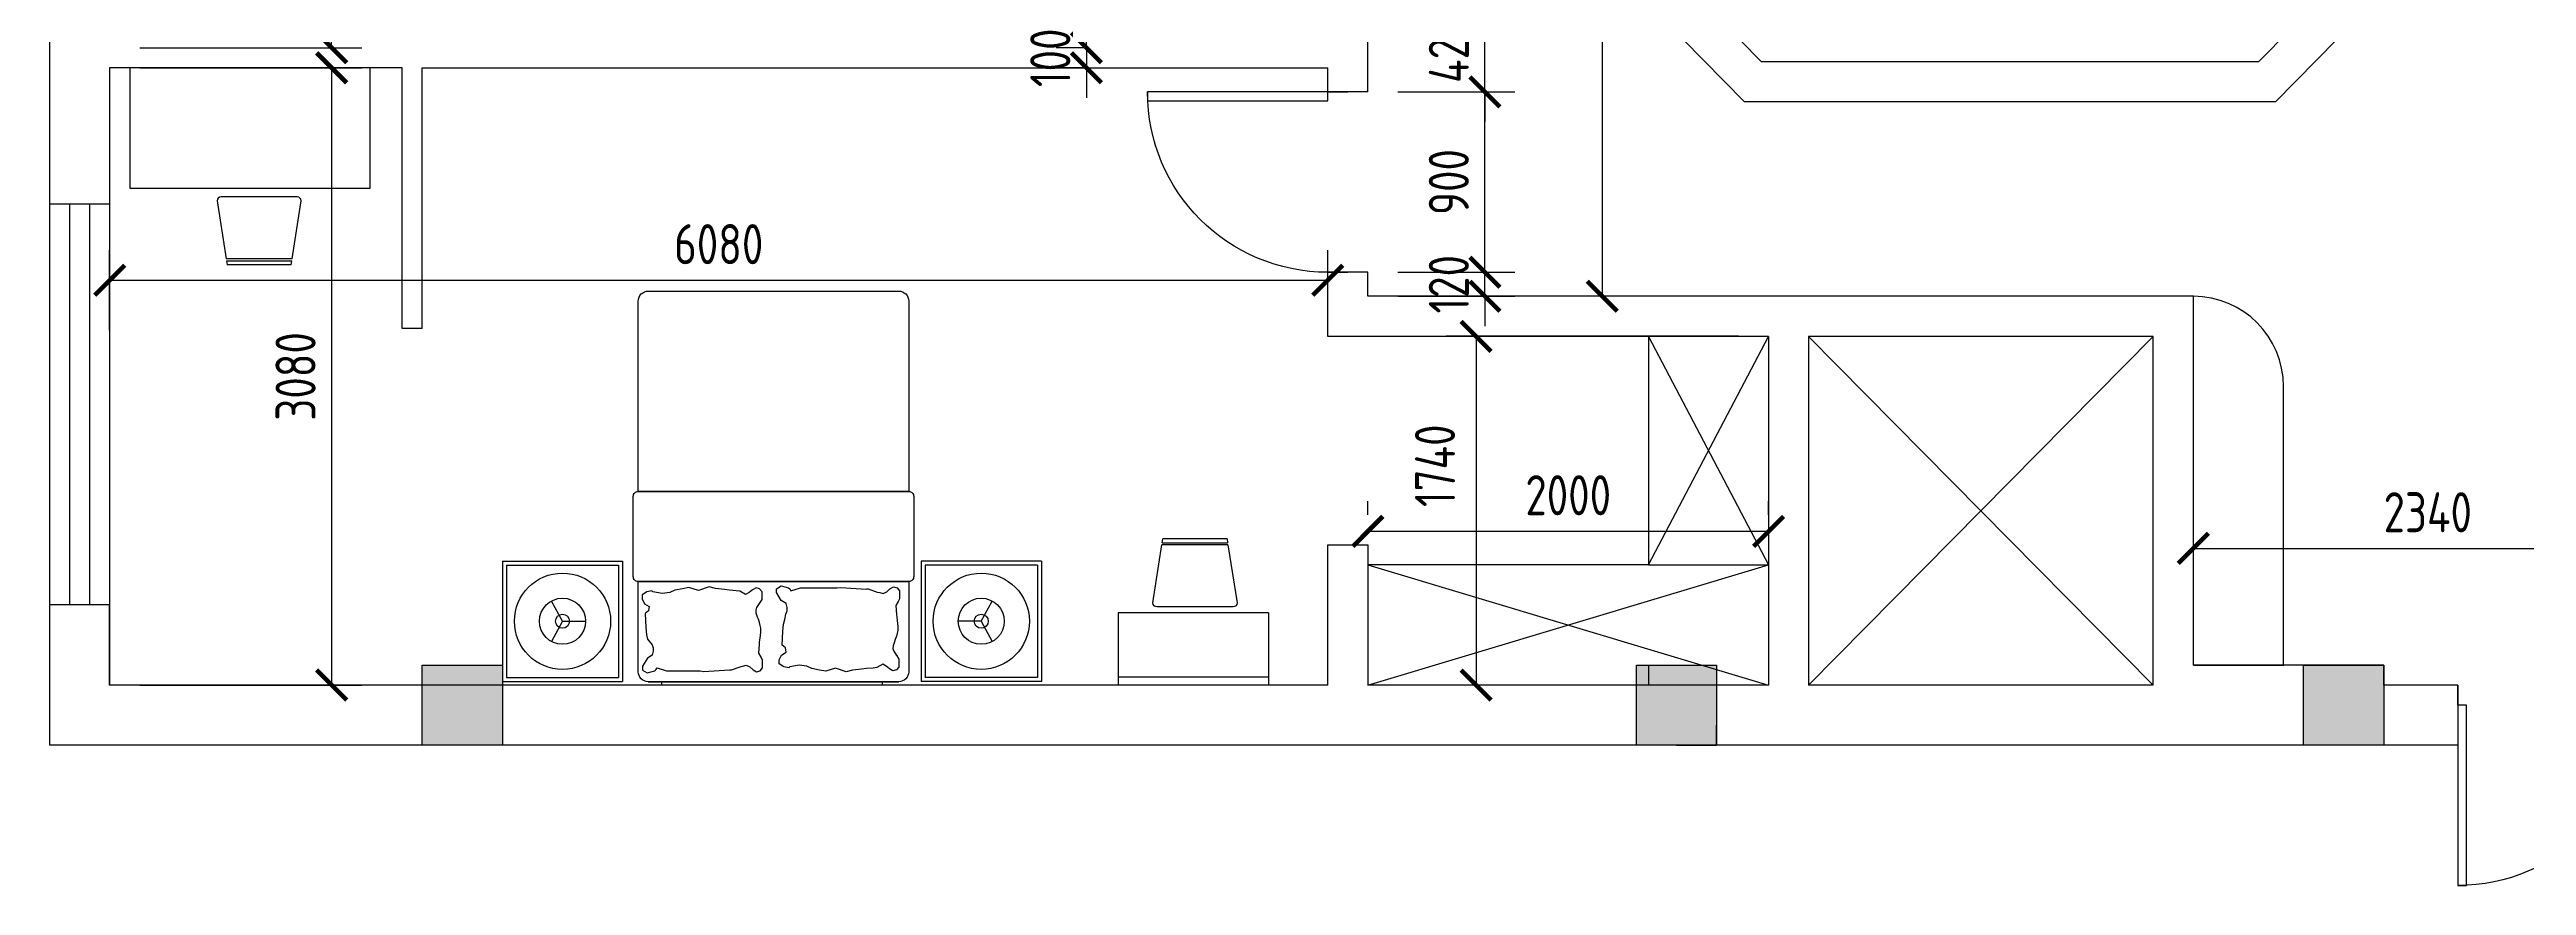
# Model space of a CAD drawing. Header units: millimetres. Extents: x -32476 to 97997, y 23196 to 53777.
# Drawn here: x -10556 to 1807, y 35091 to 39262 of the extents above; entities that cross this region are included whole.
import ezdxf

# ---------------------------------------------------------------- set-up
doc = ezdxf.new("R2010")
doc.units = ezdxf.units.MM
doc.layers.get('Defpoints').update_dxf_attribs({"color": 140})
doc.layers.add('FURNITURE-LAYOUT', color=8, linetype='Continuous')
doc.styles.add('Arch-Dim', font='romans.shx', dxfattribs={"width": 0.75})
doc.dimstyles.new('Annotative-UK', dxfattribs={"dimscale": 0, "dimtxt": 2.5, "dimasz": 1.5, "dimexe": 1.5, "dimexo": 1.5, "dimgap": 0.8, "dimtad": 1, "dimdec": 0, "dimdsep": 46, "dimtxsty": 'Arch-Dim', "dimblk": 'ARCHTICK', "dimcen": 2.5, "dimadec": 1, "dimazin": 2, "dimtfac": 1, "dimtdec": 0, "dimtix": 1, "dimtmove": 2, "dimatfit": 3, "dimfxl": 1, "dimtolj": 1, "dimtzin": 0, "dimarcsym": 0})

# ---------------------------------------------------------------- blocks, each defined once
blk = doc.blocks.new('*U8')
for p, q in [((-900, 0), (-900, 100)), ((0, 0), (0, 100))]:
    blk.add_line(p, q)
blk.add_lwpolyline([(0, 0), (0, -900), (-43.75, -900), (-43.75, 0)], close=True)
blk.add_arc((0, 0), 900, 180, 270)
blk = doc.blocks.new('MAT-P14')
for p, q in [((-1.337, 1.348), (-1.337, 1.948)), ((-1.337, 1.948), (-0.737, 1.948)), ((-1.317, 1.928), (-0.757, 1.928)), ((-1.317, 1.368), (-1.317, 1.928)), ((-0.757, 1.368), (-0.757, 1.928)), ((-0.737, 1.348), (-0.737, 1.948)), ((0.625, 1.95), (-0.625, 1.95)), ((0.753, 1.348), (0.753, 1.948)), ((1.353, 1.948), (0.753, 1.948)), ((1.333, 1.928), (0.773, 1.928)), ((0.773, 1.368), (0.773, 1.928)), ((1.333, 1.368), (1.333, 1.928)), ((1.353, 1.348), (1.353, 1.948)), ((-1.037, 1.648), (-1.091, 1.749)), ((1.053, 1.648), (1.108, 1.749)), ((-1.037, 1.648), (-1.091, 1.547)), ((-1.037, 1.648), (-0.922, 1.648)), ((1.053, 1.648), (0.938, 1.648)), ((1.053, 1.648), (1.108, 1.547)), ((-1.317, 1.368), (-0.757, 1.368)), ((1.333, 1.368), (0.773, 1.368)), ((-1.337, 1.348), (-0.737, 1.348)), ((1.353, 1.348), (0.753, 1.348))]:
    blk.add_line(p, q)
for points in [[(-0.675, 1.45), (-0.675, 1.9, -0.414214), (-0.625, 1.95), (0.625, 1.95, -0.414214), (0.675, 1.9), (0.675, 1.45)], [(-0.675, 1, -0.414214), (-0.7, 1.025), (-0.7, 1.425, -0.414214), (-0.675, 1.45), (0.675, 1.45, -0.414214), (0.7, 1.425), (0.7, 1.025, -0.414214), (0.675, 1)], [(-0.625, 0, -0.414214), (-0.675, 0.05), (-0.675, 1), (0.675, 1), (0.675, 0.05, -0.414214), (0.625, 0)]]:
    blk.add_lwpolyline(points, format="xyb", close=True)
for points in [[(-0.614, 1.818), (-0.626, 1.838), (-0.626, 1.877), (-0.614, 1.891), (-0.596, 1.896), (-0.579, 1.886), (-0.563, 1.872), (-0.545, 1.863), (-0.516, 1.879), (-0.497, 1.882), (-0.465, 1.884), (-0.439, 1.887), (-0.395, 1.892), (-0.363, 1.9), (-0.309, 1.882), (-0.262, 1.897), (-0.23, 1.892), (-0.192, 1.884), (-0.166, 1.873), (-0.128, 1.868), (-0.082, 1.875), (-0.076, 1.88), (-0.052, 1.875), (-0.028, 1.861), (-0.028, 1.841), (-0.04, 1.817), (-0.064, 1.802), (-0.06, 1.781), (-0.043, 1.768), (-0.046, 1.697), (-0.05, 1.662), (-0.056, 1.64), (-0.062, 1.612), (-0.068, 1.596), (-0.068, 1.579), (-0.063, 1.56), (-0.039, 1.545), (-0.015, 1.505), (-0.015, 1.486), (-0.038, 1.471), (-0.075, 1.482), (-0.081, 1.487), (-0.087, 1.497), (-0.134, 1.481), (-0.304, 1.482), (-0.318, 1.482), (-0.335, 1.479), (-0.464, 1.488), (-0.467, 1.486), (-0.473, 1.486), (-0.517, 1.503), (-0.53, 1.505), (-0.548, 1.51), (-0.566, 1.501), (-0.581, 1.487), (-0.599, 1.477), (-0.617, 1.482), (-0.629, 1.497), (-0.629, 1.536), (-0.623, 1.55), (-0.611, 1.57), (-0.614, 1.614), (-0.615, 1.627), (-0.618, 1.644), (-0.619, 1.66), (-0.62, 1.675), (-0.62, 1.695), (-0.618, 1.707), (-0.614, 1.723), (-0.608, 1.739), (-0.604, 1.75), (-0.598, 1.771), (-0.596, 1.785), (-0.6, 1.798), (-0.614, 1.819)], [(0.069, 1.559), (0.057, 1.54), (0.057, 1.501), (0.069, 1.486), (0.087, 1.481), (0.105, 1.491), (0.121, 1.505), (0.139, 1.514), (0.168, 1.498), (0.187, 1.496), (0.219, 1.493), (0.244, 1.49), (0.289, 1.485), (0.321, 1.477), (0.374, 1.495), (0.422, 1.48), (0.454, 1.486), (0.492, 1.493), (0.517, 1.504), (0.555, 1.509), (0.602, 1.502), (0.608, 1.497), (0.632, 1.502), (0.656, 1.517), (0.656, 1.536), (0.644, 1.561), (0.62, 1.575), (0.624, 1.596), (0.641, 1.609), (0.637, 1.68), (0.633, 1.715), (0.628, 1.738), (0.606, 1.765), (0.6, 1.781), (0.6, 1.798), (0.605, 1.817), (0.629, 1.832), (0.654, 1.872), (0.654, 1.892), (0.63, 1.906), (0.593, 1.895), (0.587, 1.891), (0.581, 1.881), (0.534, 1.896), (0.379, 1.896), (0.366, 1.896), (0.348, 1.898), (0.22, 1.89), (0.216, 1.891), (0.21, 1.891), (0.167, 1.875), (0.154, 1.872), (0.136, 1.867), (0.118, 1.876), (0.102, 1.89), (0.085, 1.9), (0.067, 1.895), (0.055, 1.881), (0.055, 1.842), (0.061, 1.827), (0.073, 1.807), (0.07, 1.764), (0.069, 1.75), (0.066, 1.733), (0.065, 1.718), (0.063, 1.703), (0.063, 1.682), (0.066, 1.67), (0.07, 1.655), (0.075, 1.638), (0.079, 1.627), (0.086, 1.607), (0.087, 1.592), (0.083, 1.579), (0.07, 1.559)]]:
    blk.add_lwpolyline(points)
blk.add_lwpolyline([(-0.542, 1.95), (-0.542, 1.967), (0.558, 1.967), (0.558, 1.95)], close=True)
for centre, radius in [((-1.037, 1.648), 0.24), ((1.053, 1.648), 0.24), ((-1.037, 1.648), 0.115), ((1.053, 1.648), 0.115), ((-1.037, 1.648), 0.035), ((1.053, 1.648), 0.035)]:
    blk.add_circle(centre, radius)
blk = doc.blocks.new('D-CH')
at = {"layer": 'FURNITURE-LAYOUT'}
for p, q in [((0, 9.5), (0, -9.5)), ((15.50061, 8.2343), (1, 10.5)), ((15.5, 8.2304), (15.5, -8.2391)), ((16, -8.1584), (16, 8.1534)), ((17, 8), (16.00044, 8.1562)), ((17, 8), (17, -8)), ((1, -10.5), (15.49928, -8.2345)), ((15.99968, -8.1563), (17, -8))]:
    blk.add_line(p, q, dxfattribs=at)
for centre, start, end in [((1, 9.5), 90, 180), ((1, -9.5), 180, 270)]:
    blk.add_arc(centre, 1, start, end, dxfattribs=at)
blk = doc.blocks.new('_ArchTick')
at = {"color": 0, "linetype": 'ByBlock', "const_width": 0.15}
blk.add_lwpolyline([(-0.5, -0.5), (0.5, 0.5)], dxfattribs=at)
blk = doc.blocks.new('*D89')
at = {"color": 0, "lineweight": -2, "transparency": 16777216}
for p, q in [((-3976, 36941), (-3976, 37008)), ((-1976, 36941), (-1976, 37008)), ((-3976, 36858), (-1976, 36858))]:
    blk.add_line(p, q, dxfattribs=at)
at = {"layer": 'Defpoints', "color": 0, "transparency": 16777216}
for p in [(-1976, 36858), (-3976, 36791), (-1976, 36791)]:
    blk.add_point(p, dxfattribs=at)
at = {"color": 0, "lineweight": -2, "transparency": 16777216, "xscale": 150, "yscale": 150, "zscale": 150, "rotation": 180}
blk.add_blockref('_ArchTick', (-3976, 36858), dxfattribs=at)
at = {"color": 0, "lineweight": -2, "transparency": 16777216, "xscale": 150, "yscale": 150, "zscale": 150}
blk.add_blockref('_ArchTick', (-1976, 36858), dxfattribs=at)
at = {"color": 0, "transparency": 16777216, "insert": (-2976, 37038), "char_height": 200, "attachment_point": 5, "style": 'Arch-Dim'}
blk.add_mtext('\\A1;2000', dxfattribs=at)
blk = doc.blocks.new('*D90')
at = {"color": 0, "lineweight": -2, "transparency": 16777216}
for p, q in [((-2126, 37831), (-3586, 37831)), ((-3436, 37831), (-3436, 36091)), ((-2126, 36091), (-3586, 36091))]:
    blk.add_line(p, q, dxfattribs=at)
at = {"layer": 'Defpoints', "color": 0, "transparency": 16777216}
for p in [(-1976, 37831), (-3436, 36091), (-1976, 36091)]:
    blk.add_point(p, dxfattribs=at)
at = {"color": 0, "lineweight": -2, "transparency": 16777216, "xscale": 150, "yscale": 150, "zscale": 150}
for p, rotation in [((-3436, 37831), 90), ((-3436, 36091), 270)]:
    blk.add_blockref('_ArchTick', p, dxfattribs=dict(at, rotation=rotation))
at = {"color": 0, "transparency": 16777216, "insert": (-3641, 37185), "char_height": 200, "attachment_point": 5, "rotation": 90, "style": 'Arch-Dim'}
blk.add_mtext('\\A1;1740', dxfattribs=at)
blk = doc.blocks.new('*D91')
at = {"color": 0, "lineweight": -2, "transparency": 16777216}
for p, q in [((-10256, 37861), (-10256, 38261)), ((-4176, 37981), (-4176, 38261)), ((-10256, 38111), (-4176, 38111))]:
    blk.add_line(p, q, dxfattribs=at)
at = {"layer": 'Defpoints', "color": 0, "transparency": 16777216}
for p in [(-4176, 38111), (-4176, 37831), (-10256, 37711)]:
    blk.add_point(p, dxfattribs=at)
at = {"color": 0, "lineweight": -2, "transparency": 16777216, "xscale": 150, "yscale": 150, "zscale": 150, "rotation": 180}
blk.add_blockref('_ArchTick', (-10256, 38111), dxfattribs=at)
at = {"color": 0, "lineweight": -2, "transparency": 16777216, "xscale": 150, "yscale": 150, "zscale": 150}
blk.add_blockref('_ArchTick', (-4176, 38111), dxfattribs=at)
at = {"color": 0, "transparency": 16777216, "insert": (-7216, 38291), "char_height": 200, "attachment_point": 5, "style": 'Arch-Dim'}
blk.add_mtext('\\A1;6080', dxfattribs=at)
blk = doc.blocks.new('*D92')
at = {"color": 0, "lineweight": -2, "transparency": 16777216}
for p, q in [((-10106, 39171), (-8998, 39171)), ((-9148, 39171), (-9148, 36091)), ((-10106, 36091), (-8998, 36091))]:
    blk.add_line(p, q, dxfattribs=at)
at = {"layer": 'Defpoints', "color": 0, "transparency": 16777216}
for p in [(-10256, 39171), (-10256, 36091), (-9148, 36091)]:
    blk.add_point(p, dxfattribs=at)
at = {"color": 0, "lineweight": -2, "transparency": 16777216, "xscale": 150, "yscale": 150, "zscale": 150}
for p, rotation in [((-9148, 39171), 90), ((-9148, 36091), 270)]:
    blk.add_blockref('_ArchTick', p, dxfattribs=dict(at, rotation=rotation))
at = {"color": 0, "transparency": 16777216, "insert": (-9328, 37631), "char_height": 200, "attachment_point": 5, "rotation": 90, "style": 'Arch-Dim'}
blk.add_mtext('\\A1;3080', dxfattribs=at)
blk = doc.blocks.new('*D93')
at = {"color": 0, "lineweight": -2, "transparency": 16777216}
for p, q in [((-10106, 41971), (-8998, 41971)), ((-9148, 39271), (-9148, 41971)), ((-10106, 39271), (-8998, 39271))]:
    blk.add_line(p, q, dxfattribs=at)
at = {"layer": 'Defpoints', "color": 0, "transparency": 16777216}
for p in [(-10256, 41971), (-9148, 41971), (-10256, 39271)]:
    blk.add_point(p, dxfattribs=at)
at = {"color": 0, "lineweight": -2, "transparency": 16777216, "xscale": 150, "yscale": 150, "zscale": 150}
for p, rotation in [((-9148, 41971), 90), ((-9148, 39271), 270)]:
    blk.add_blockref('_ArchTick', p, dxfattribs=dict(at, rotation=rotation))
at = {"color": 0, "transparency": 16777216, "insert": (-9328, 40621), "char_height": 200, "attachment_point": 5, "rotation": 90, "style": 'Arch-Dim'}
blk.add_mtext('\\A1;2700', dxfattribs=at)
blk = doc.blocks.new('*D104')
at = {"color": 0, "lineweight": -2, "transparency": 16777216}
for p, q in [((144, 36341), (144, 36923)), ((2484, 36241), (2484, 36923)), ((144, 36773), (2484, 36773))]:
    blk.add_line(p, q, dxfattribs=at)
at = {"layer": 'Defpoints', "color": 0, "transparency": 16777216}
for p in [(2484, 36773), (144, 36191), (2484, 36091)]:
    blk.add_point(p, dxfattribs=at)
at = {"color": 0, "lineweight": -2, "transparency": 16777216, "xscale": 150, "yscale": 150, "zscale": 150, "rotation": 180}
blk.add_blockref('_ArchTick', (144, 36773), dxfattribs=at)
at = {"color": 0, "lineweight": -2, "transparency": 16777216, "xscale": 150, "yscale": 150, "zscale": 150}
blk.add_blockref('_ArchTick', (2484, 36773), dxfattribs=at)
at = {"color": 0, "transparency": 16777216, "insert": (1314, 36953), "char_height": 200, "attachment_point": 5, "style": 'Arch-Dim'}
blk.add_mtext('\\A1;2340', dxfattribs=at)
blk = doc.blocks.new('*D105')
at = {"color": 0, "lineweight": -2, "transparency": 16777216}
for p, q in [((-5381, 39271), (-5381, 39421)), ((-5387, 39271), (-5531, 39271)), ((-5381, 39271), (-5381, 39171)), ((-5387, 39171), (-5531, 39171)), ((-5381, 39171), (-5381, 39021))]:
    blk.add_line(p, q, dxfattribs=at)
at = {"layer": 'Defpoints', "color": 0, "transparency": 16777216}
for p in [(-5237, 39271), (-5381, 39171), (-5237, 39171)]:
    blk.add_point(p, dxfattribs=at)
at = {"color": 0, "lineweight": -2, "transparency": 16777216, "xscale": 150, "yscale": 150, "zscale": 150}
for p, rotation in [((-5381, 39271), 270), ((-5381, 39171), 90)]:
    blk.add_blockref('_ArchTick', p, dxfattribs=dict(at, rotation=rotation))
at = {"color": 0, "transparency": 16777216, "insert": (-5561, 39221), "char_height": 200, "attachment_point": 5, "rotation": 90, "style": 'Arch-Dim'}
blk.add_mtext('\\A1;100', dxfattribs=at)
blk = doc.blocks.new('*D106')
at = {"color": 0, "lineweight": -2, "transparency": 16777216}
for p, q in [((-2786, 41971), (-2956, 41971)), ((-2806, 41971), (-2806, 38031)), ((-2786, 38031), (-2956, 38031))]:
    blk.add_line(p, q, dxfattribs=at)
at = {"layer": 'Defpoints', "color": 0, "transparency": 16777216}
for p in [(-2636, 41971), (-2806, 38031), (-2636, 38031)]:
    blk.add_point(p, dxfattribs=at)
at = {"color": 0, "lineweight": -2, "transparency": 16777216, "xscale": 150, "yscale": 150, "zscale": 150}
for p, rotation in [((-2806, 41971), 90), ((-2806, 38031), 270)]:
    blk.add_blockref('_ArchTick', p, dxfattribs=dict(at, rotation=rotation))
at = {"color": 0, "transparency": 16777216, "insert": (-2986, 40001), "char_height": 200, "attachment_point": 5, "rotation": 90, "style": 'Arch-Dim'}
blk.add_mtext('\\A1;3940', dxfattribs=at)
blk = doc.blocks.new('*D108')
at = {"color": 0, "lineweight": -2, "transparency": 16777216}
for p, q in [((-3392, 38151), (-3392, 38301)), ((-3826, 38151), (-3242, 38151)), ((-3392, 38031), (-3392, 38151)), ((-3826, 38031), (-3242, 38031)), ((-3392, 38031), (-3392, 37881))]:
    blk.add_line(p, q, dxfattribs=at)
at = {"layer": 'Defpoints', "color": 0, "transparency": 16777216}
for p in [(-3976, 38151), (-3392, 38151), (-3976, 38031)]:
    blk.add_point(p, dxfattribs=at)
at = {"color": 0, "lineweight": -2, "transparency": 16777216, "xscale": 150, "yscale": 150, "zscale": 150}
for p, rotation in [((-3392, 38151), 270), ((-3392, 38031), 90)]:
    blk.add_blockref('_ArchTick', p, dxfattribs=dict(at, rotation=rotation))
at = {"color": 0, "transparency": 16777216, "insert": (-3572, 38091), "char_height": 200, "attachment_point": 5, "rotation": 90, "style": 'Arch-Dim'}
blk.add_mtext('\\A1;120', dxfattribs=at)
blk = doc.blocks.new('*D109')
at = {"color": 0, "lineweight": -2, "transparency": 16777216}
for p, q in [((-3826, 39051), (-3242, 39051)), ((-3392, 38151), (-3392, 39051)), ((-3826, 38151), (-3242, 38151))]:
    blk.add_line(p, q, dxfattribs=at)
at = {"layer": 'Defpoints', "color": 0, "transparency": 16777216}
for p in [(-3976, 39051), (-3392, 39051), (-3976, 38151)]:
    blk.add_point(p, dxfattribs=at)
at = {"color": 0, "lineweight": -2, "transparency": 16777216, "xscale": 150, "yscale": 150, "zscale": 150}
for p, rotation in [((-3392, 39051), 90), ((-3392, 38151), 270)]:
    blk.add_blockref('_ArchTick', p, dxfattribs=dict(at, rotation=rotation))
at = {"color": 0, "transparency": 16777216, "insert": (-3572, 38601), "char_height": 200, "attachment_point": 5, "rotation": 90, "style": 'Arch-Dim'}
blk.add_mtext('\\A1;900', dxfattribs=at)
blk = doc.blocks.new('*D110')
at = {"color": 0, "lineweight": -2, "transparency": 16777216}
for p, q in [((-3392, 39471), (-3392, 39621)), ((-3826, 39471), (-3242, 39471)), ((-3392, 39051), (-3392, 39471)), ((-3826, 39051), (-3242, 39051)), ((-3392, 39051), (-3392, 38901))]:
    blk.add_line(p, q, dxfattribs=at)
at = {"layer": 'Defpoints', "color": 0, "transparency": 16777216}
for p in [(-3976, 39471), (-3392, 39471), (-3976, 39051)]:
    blk.add_point(p, dxfattribs=at)
at = {"color": 0, "lineweight": -2, "transparency": 16777216, "xscale": 150, "yscale": 150, "zscale": 150}
for p, rotation in [((-3392, 39471), 270), ((-3392, 39051), 90)]:
    blk.add_blockref('_ArchTick', p, dxfattribs=dict(at, rotation=rotation))
at = {"color": 0, "transparency": 16777216, "insert": (-3572, 39261), "char_height": 200, "attachment_point": 5, "rotation": 90, "style": 'Arch-Dim'}
blk.add_mtext('\\A1;420', dxfattribs=at)

msp = doc.modelspace()

# ---------------------------------------------------------------- hatches: boundary and pattern name
at = {"lineweight": 30}
h = msp.add_hatch(color=256, dxfattribs=at)
h.dxf.hatch_style = 1
h.paths.add_polyline_path([(-8296, 36190.7), (-8696, 36190.7), (-8696, 35790.7), (-8296, 35790.7)])
h = msp.add_hatch(color=256)
h.dxf.hatch_style = 1
h.paths.add_polyline_path([(-2236, 36190.7), (-2636, 36190.7), (-2636, 35790.7), (-2236, 35790.7)])
h = msp.add_hatch(color=256)
h.dxf.hatch_style = 1
h.paths.add_polyline_path([(1094, 36190.7), (694, 36190.7), (694, 35790.7), (1094, 35790.7)])

# ---------------------------------------------------------------- linework, layer by layer
for p, q in [((-10556, 39700.7), (-10556, 38490.7)), ((-2436, 39632.5), (-2012.1, 39200.7)), ((894, 39632.5), (470, 39200.7)), ((-3976, 39050.7), (-3976, 39470.7)), ((-2636, 39550.7), (-2096, 39000.7)), ((1094, 39550.7), (554, 39000.7)), ((470, 39200.7), (-2012.1, 39200.7)), ((-10256, 39170.7), (-10256, 38490.7)), ((-8796, 39170.7), (-10256, 39170.7)), ((-8796, 37870.7), (-8796, 39170.7)), ((-8696, 39170.7), (-4176, 39170.7)), ((-8696, 37870.7), (-8696, 39170.7)), ((-4176, 39050.7), (-4176, 39170.7)), ((-3976, 39050.7), (-4176, 39050.7)), ((554, 39000.7), (-2096, 39000.7)), ((-10256, 38490.7), (-10556, 38490.7)), ((-4176, 37830.7), (-4176, 38150.7)), ((-3976, 38150.7), (-4176, 38150.7)), ((-3976, 38030.7), (-3976, 38150.7)), ((144, 38030.7), (-3976, 38030.7)), ((144, 36190.7), (144, 38030.7)), ((-8696, 37870.7), (-8796, 37870.7)), ((-1976, 37830.7), (-4176, 37830.7)), ((-1976, 37830.7), (-1976, 36090.7)), ((-56, 37830.7), (-1776, 37830.7)), ((-1776, 37830.7), (-1776, 36090.7)), ((-56, 36090.7), (-56, 37830.7)), ((-1976, 37730.7), (-1976, 36090.7)), ((-4176, 36090.7), (-4176, 36790.7)), ((-4176, 36790.7), (-3976, 36790.7)), ((-3976, 36790.7), (-3976, 36090.7)), ((-10556, 36490.7), (-10556, 35790.7)), ((-10256, 36490.7), (-10556, 36490.7)), ((-10256, 36490.7), (-10256, 36090.7)), ((-10256, 36090.7), (-10256, 36490.7)), ((-8696, 36090.7), (-8696, 36190.7)), ((-8696, 36190.7), (-8296, 36190.7)), ((-8296, 36190.7), (-8296, 36090.7)), ((-2576, 36190.7), (-2576, 36090.7)), ((1094, 36190.7), (144, 36190.7)), ((1094, 36090.7), (1094, 36190.7)), ((-8696, 36090.7), (-10256, 36090.7)), ((-4176, 36090.7), (-8696, 36090.7)), ((-1976, 36090.7), (-3976, 36090.7)), ((-56, 36090.7), (-1776, 36090.7)), ((1464, 36090.7), (1094, 36090.7)), ((1464, 36090.7), (1464, 35790.7)), ((-2236, 35790.7), (-2236, 35890.7)), ((1464, 35790.7), (-10556, 35790.7)), ((-2436, 35790.7), (-2236, 35790.7))]:
    msp.add_line(p, q, dxfattribs=at)
for p, q in [((-10156, 39170.7), (-10156, 38570.7)), ((-8956, 38570.7), (-8956, 39170.7)), ((-10556, 38490.7), (-10556, 36490.7)), ((-10456, 38490.7), (-10456, 36490.7)), ((-10356, 38490.7), (-10356, 36490.7)), ((-10256, 38490.7), (-10256, 36490.7)), ((-10156, 38570.7), (-8956, 38570.7)), ((-2576, 37830.7), (-2576, 36690.7)), ((-2576, 36690.7), (-1976, 37830.7)), ((-2576, 37830.7), (-1976, 36690.7)), ((-1776, 37830.7), (-56, 36090.7)), ((-56, 37830.7), (-1776, 36090.7)), ((594, 36190.7), (594, 37580.7)), ((-2576, 36690.7), (-3976, 36690.7)), ((-3976, 36090.7), (-1976, 36690.7)), ((-3976, 36690.7), (-1976, 36090.7)), ((-2576, 36690.7), (-1976, 36690.7)), ((-4472, 36450.6), (-5222, 36450.6)), ((-5222, 36450.6), (-5222, 36090.7)), ((-4472, 36450.6), (-4472, 36090.7)), ((-8696, 36090.7), (-8696, 36190.7)), ((-4472, 36130.7), (-5222, 36130.7)), ((144, 36190.7), (594, 36190.7)), ((-4472, 36090.7), (-5222, 36090.7))]:
    msp.add_line(p, q)
for points in [[(-8696, 36190.7), (-8296, 36190.7), (-8296, 35790.7), (-8696, 35790.7)], [(-2636, 36190.7), (-2236, 36190.7), (-2236, 35790.7), (-2636, 35790.7)], [(694, 36190.7), (1094, 36190.7), (1094, 35790.7), (694, 35790.7)]]:
    msp.add_lwpolyline(points, close=True, dxfattribs=at)
msp.add_arc((144, 37580.7), 450, 0, 90)

# ---------------------------------------------------------------- block references
at = {"lineweight": 30, "xscale": -1, "rotation": 270}
msp.add_blockref('*U8', (-4176, 39050.7), dxfattribs=at)
for name, p, xscale, yscale, zscale, rotation in [('D-CH', (-9510.1, 38527.1), 20, 20, 20, 270), ('MAT-P14', (-6942.7, 38057.2), 1000, 1000, 1000, 180), ('D-CH', (-4839.1, 36480.7), -20, 20, 20, 270)]:
    msp.add_blockref(name, p, dxfattribs=dict(xscale=xscale, yscale=yscale, zscale=zscale, rotation=rotation))
at = {"lineweight": 30, "xscale": -1}
msp.add_blockref('*U8', (1464, 35990.7), dxfattribs=at)

# ---------------------------------------------------------------- dimensions: what is measured, and where the dimension line sits
for base, p1, p2, picture, middle in [((-9148, 41970.7), (-10256, 39270.7), (-10256, 41970.7), '*D93', (-9328, 40620.7)), ((-2805.9, 38030.7), (-2636, 41970.7), (-2636, 38030.7), '*D106', (-2985.9, 40000.7)), ((-3391.6, 39470.7), (-3976, 39050.7), (-3976, 39470.7), '*D110', (-3571.6, 39260.7)), ((-5380.6, 39170.7), (-5236.6, 39270.7), (-5236.6, 39170.7), '*D105', (-5560.6, 39220.7)), ((-9148, 36090.7), (-10256, 39170.7), (-10256, 36090.7), '*D92', (-9328, 37630.7)), ((-3391.6, 39050.7), (-3976, 38150.7), (-3976, 39050.7), '*D109', (-3571.6, 38600.7)), ((-3391.6, 38150.7), (-3976, 38030.7), (-3976, 38150.7), '*D108', (-3571.6, 38090.7))]:
    dim = msp.add_linear_dim(base=base, p1=p1, p2=p2, angle=90, dimstyle='Annotative-UK', override={"dimtxt": 2, "dimzin": 3})
    dim.commit()
    dim.dimension.update_dxf_attribs({"geometry": picture, "text_midpoint": middle})
for base, p1, p2, picture, middle in [((-4176, 38111.1), (-10256, 37710.7), (-4176, 37830.7), '*D91', (-7216, 38291.1)), ((-1976, 36857.7), (-3976, 36790.7), (-1976, 36790.7), '*D89', (-2976, 37037.7)), ((2484, 36773.3), (144, 36190.7), (2484, 36090.7), '*D104', (1314, 36953.3))]:
    dim = msp.add_linear_dim(base=base, p1=p1, p2=p2, dimstyle='Annotative-UK', override={"dimtxt": 2, "dimzin": 3})
    dim.commit()
    dim.dimension.update_dxf_attribs({"geometry": picture, "text_midpoint": middle})
dim = msp.add_linear_dim(base=(-3436.1, 36090.7), p1=(-1976, 37830.7), p2=(-1976, 36090.7), angle=90, dimstyle='Annotative-UK', override={"dimtxt": 2, "dimzin": 3})
dim.commit()
dim.dimension.update_dxf_attribs({"geometry": '*D90', "text_midpoint": (-3641.1, 37184.8), "dimtype": 160})

doc.saveas('drawing.dxf')
